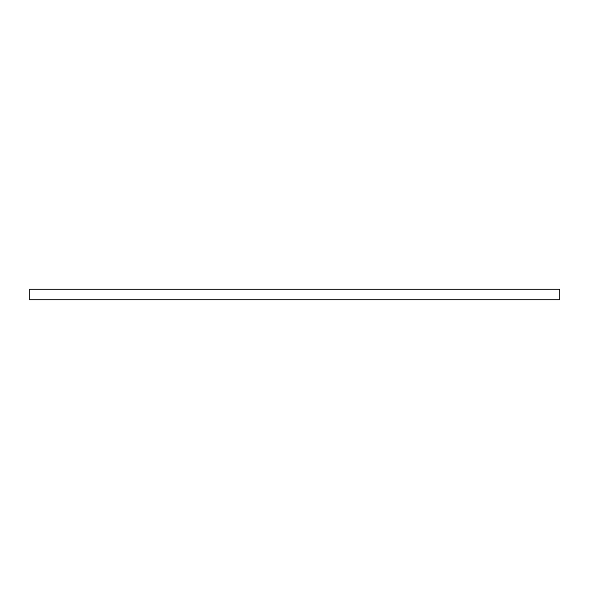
<?xml version="1.0" encoding="UTF-8"?>
<svg xmlns="http://www.w3.org/2000/svg" width="589" height="589" viewBox="0 0 589 589"><rect width="100%" height="100%" fill="white"/><g stroke="black" fill="none" stroke-linecap="round" stroke-linejoin="round"><path stroke-width="0.88" d="M559.55 289.413L29.45 289.413L29.45 299.587L559.55 299.587L559.55 289.413"/></g></svg>
